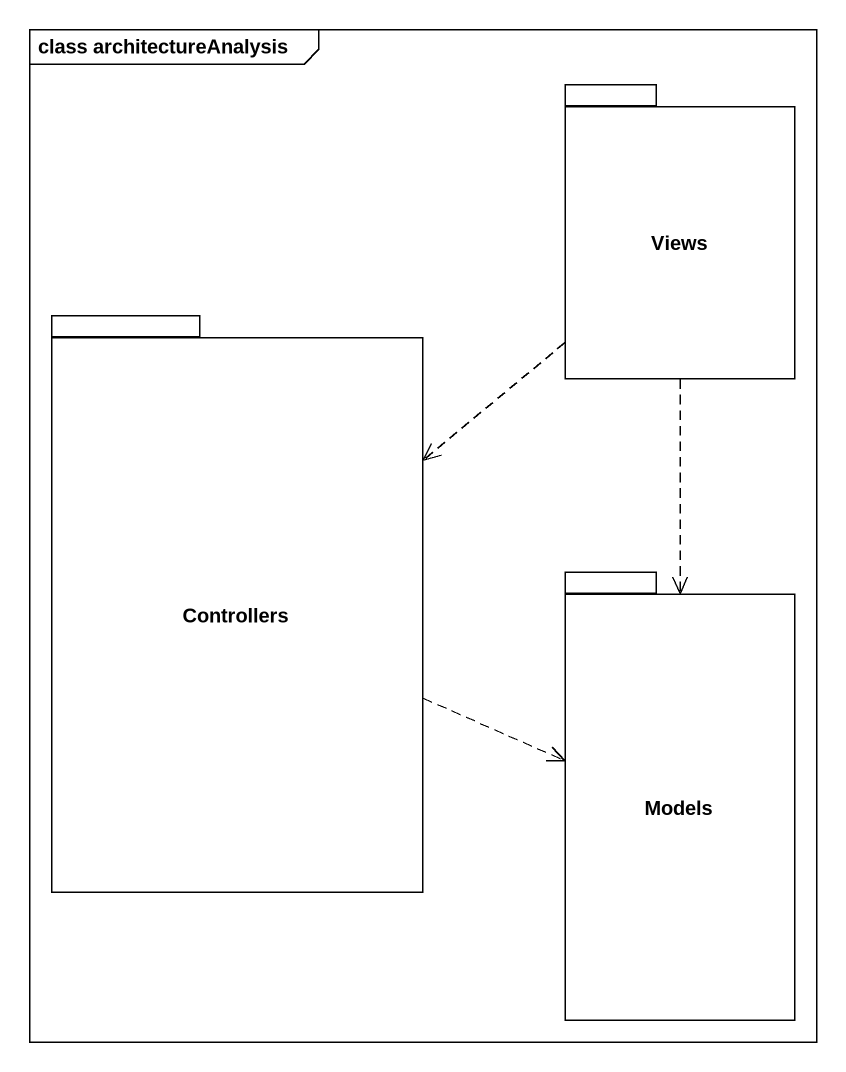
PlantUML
@startuml
mainframe class architectureAnalysis
package Views {
}
package Controllers {
}
package Models {
}
Views ..> Controllers
Views ..> Models
Controllers .right.> Models
@enduml
